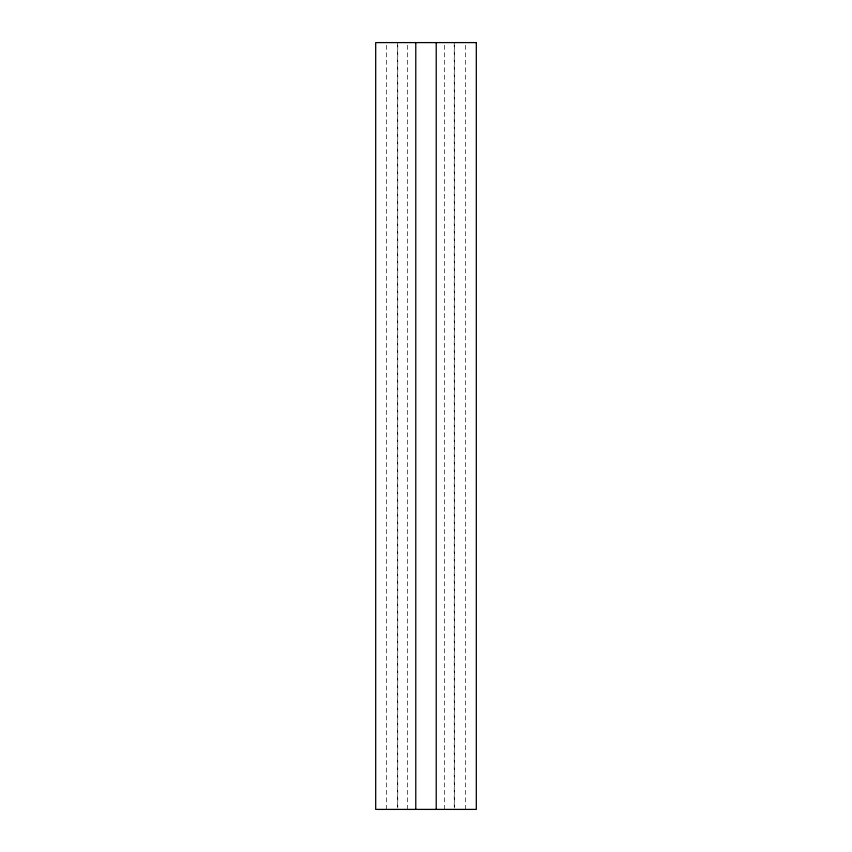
<?xml version="1.0" encoding="UTF-8"?>
<svg xmlns="http://www.w3.org/2000/svg" width="852" height="852" viewBox="0 0 852 852"><rect width="100%" height="100%" fill="white"/><g stroke="black" fill="none" stroke-linecap="round" stroke-linejoin="round"><path stroke-width="0.64" stroke-dasharray="4.26 3.19" d="M465.448 45.262L465.448 809.4M454.606 45.262L454.606 808.069M454.233 42.6L454.233 808.069M444.68 45.262L444.68 809.4M407.32 45.262L407.32 809.4M397.767 45.262L397.767 808.069M397.351 42.6L397.351 808.069M386.552 45.262L386.563 809.4"/><path stroke-width="1.28" d="M436.224 42.6L436.224 809.4M415.776 42.6L415.776 809.4M476.311 42.6L375.689 42.6L375.689 809.4L476.311 809.4L476.311 42.6"/></g></svg>
